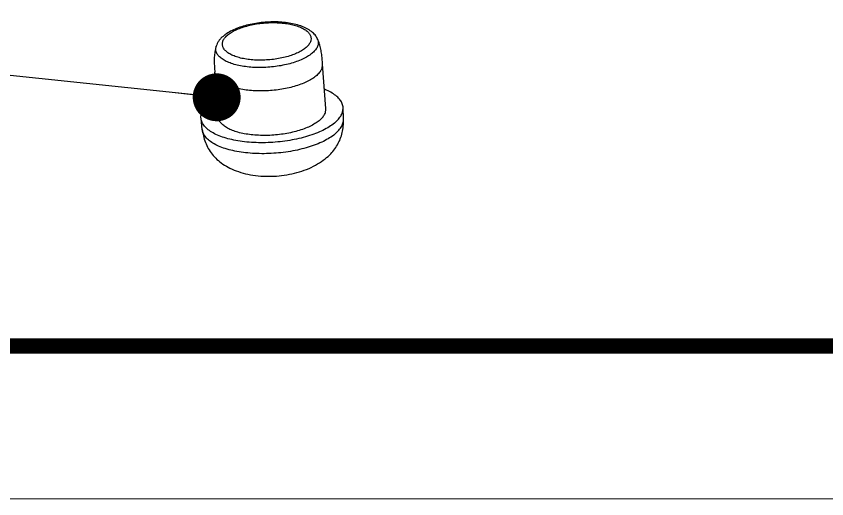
# Model space of a CAD drawing. Header units: millimetres. Extents: x 1833 to 2194, y -395 to -144.
# Drawn here: x 1898.96 to 1931.96, y -394.98 to -375.34 of the extents above; entities that cross this region are included whole.
import ezdxf

# ---------------------------------------------------------------- set-up
doc = ezdxf.new("R2010")
doc.units = ezdxf.units.MM
doc.layers.add('02___PRT_ALL_AXES', color=7, linetype='Continuous')
doc.layers.add('from', color=7, linetype='Continuous', lineweight=13)
doc.styles.get("Standard").update_dxf_attribs({"font": 'txt', "bigfont": 'gbcbig.shx'})
doc.dimstyles.new('ISO', dxfattribs={"dimscale": 0.6, "dimtxt": 2.5, "dimasz": 2.5, "dimexe": 1.25, "dimexo": 0.625, "dimtad": 0, "dimdsep": 46, "dimtxsty": 'Standard', "dimblk": 'OPEN', "dimcen": 0, "dimclrd": 4, "dimclre": 4, "dimadec": 0, "dimazin": 0, "dimtfac": 1, "dimtofl": 0, "dimtmove": 0, "dimatfit": 3, "dimfxl": 0, "dimarcsym": 0})

# ---------------------------------------------------------------- blocks, each defined once
blk = doc.blocks.new('_Open')
at = {"color": 0, "linetype": 'ByBlock', "lineweight": -2}
for p, q in [((-1, 0.167), (0, 0)), ((-1, -0.167), (0, 0)), ((0, 0), (-1, 0))]:
    blk.add_line(p, q, dxfattribs=at)

msp = doc.modelspace()

# ---------------------------------------------------------------- linework, layer by layer
at = {"color": 7, "linetype": 'Continuous'}
for points, start_tangent, end_tangent in [([(1911.219, -376.247), (1911.125, -376.101), (1910.98, -375.961), (1910.782, -375.835), (1910.545, -375.733), (1910.282, -375.658), (1910, -375.606), (1909.705, -375.576), (1909.4, -375.569), (1909.092, -375.582), (1908.785, -375.616), (1908.486, -375.67), (1908.2, -375.743), (1907.931, -375.837), (1907.686, -375.95), (1907.471, -376.085), (1907.296, -376.237)], (-0.436117, 0.89989), (-0.685865, -0.727729)), ([(1907.495, -376.171), (1907.624, -376.058), (1907.792, -375.951), (1907.993, -375.855), (1908.223, -375.772), (1908.475, -375.703), (1908.745, -375.65), (1909.025, -375.615), (1909.308, -375.598), (1909.588, -375.6), (1909.857, -375.621), (1910.108, -375.66), (1910.337, -375.716), (1910.536, -375.788), (1910.702, -375.874), (1910.829, -375.973), (1910.915, -376.08), (1910.958, -376.195), (1910.957, -376.314), (1910.911, -376.434), (1910.822, -376.552)], (0.685865, 0.727729), (-0.685865, -0.727729)), ([(1907.296, -376.237), (1907.209, -376.343), (1907.146, -376.449), (1907.104, -376.554)], (-0.685865, -0.727729), (-0.297986, -0.95457)), ([(1910.822, -376.552), (1910.693, -376.666), (1910.525, -376.772), (1910.324, -376.868), (1910.094, -376.951), (1909.841, -377.02), (1909.572, -377.073), (1909.292, -377.108), (1909.009, -377.125), (1908.729, -377.123), (1908.46, -377.102), (1908.209, -377.064), (1907.98, -377.007), (1907.781, -376.935), (1907.615, -376.849), (1907.488, -376.751), (1907.402, -376.643), (1907.359, -376.528), (1907.36, -376.409), (1907.406, -376.289), (1907.495, -376.171)], (-0.685865, -0.727729), (0.685865, 0.727729)), ([(1911.219, -376.247), (1911.256, -376.369), (1911.249, -376.501), (1911.195, -376.633), (1911.096, -376.763)], (0.434771, -0.900541), (-0.685865, -0.727729)), ([(1911.096, -376.763), (1910.954, -376.888), (1910.773, -377.006), (1910.555, -377.113), (1910.307, -377.207), (1910.033, -377.287), (1909.74, -377.35), (1909.435, -377.395), (1909.123, -377.421), (1908.813, -377.427), (1908.511, -377.413), (1908.223, -377.38), (1907.957, -377.329), (1907.717, -377.259), (1907.511, -377.174), (1907.341, -377.075), (1907.212, -376.964), (1907.127, -376.843), (1907.088, -376.716), (1907.095, -376.584), (1907.104, -376.554)], (-0.685865, -0.727729), (0.29785, 0.954613))]:
    msp.add_spline(points, degree=3, dxfattribs=dict(at, start_tangent=start_tangent, end_tangent=end_tangent))
at = {"layer": '02___PRT_ALL_AXES', "color": 7, "linetype": 'Continuous'}
for p, q in [((1911.433, -377.286), (1911.433, -377.285)), ((1911.568, -379.098), (1911.433, -377.286)), ((1907.181, -379.425), (1907.046, -377.612)), ((1912.284, -379.519), (1912.268, -379.065)), ((1906.535, -379.947), (1906.484, -379.496)), ((1912.284, -379.519), (1912.284, -379.519))]:
    msp.add_line(p, q, dxfattribs=at)
for points, start_tangent, end_tangent in [([(1911.433, -377.285), (1911.416, -377.072), (1911.39, -376.845), (1911.349, -376.625), (1911.29, -376.418), (1911.219, -376.247)], (-0.074354, 0.997232), (-0.436037, 0.899929)), ([(1907.104, -376.554), (1907.059, -376.736), (1907.03, -376.95), (1907.023, -377.175), (1907.031, -377.402), (1907.046, -377.612)], (-0.297904, -0.954596), (0.074208, -0.997243)), ([(1911.263, -377.681), (1911.364, -377.55), (1911.421, -377.418), (1911.433, -377.286)], (0.685865, 0.727729), (-0.074259, 0.997239)), ([(1911.263, -377.681), (1911.122, -377.807), (1910.942, -377.925), (1910.728, -378.034), (1910.483, -378.131), (1910.213, -378.214), (1909.923, -378.282), (1909.619, -378.332), (1909.308, -378.365), (1908.995, -378.379), (1908.687, -378.374), (1908.39, -378.35), (1908.111, -378.308), (1907.854, -378.248), (1907.626, -378.172), (1907.431, -378.082), (1907.272, -377.978), (1907.154, -377.864), (1907.078, -377.741), (1907.046, -377.612)], (-0.685865, -0.727729), (-0.074259, 0.997239)), ([(1912.268, -379.065), (1912.236, -378.905), (1912.151, -378.749), (1912.014, -378.602), (1911.828, -378.467), (1911.596, -378.347), (1911.511, -378.312)], (-0.036297, 0.999341), (-0.929058, 0.369934)), ([(1907.122, -378.638), (1907.107, -378.646), (1906.884, -378.797), (1906.706, -378.956)], (-0.864301, -0.502975), (-0.685865, -0.727729)), ([(1906.484, -379.496), (1906.481, -379.454), (1906.503, -379.287), (1906.579, -379.12), (1906.706, -378.956)], (-0.113693, 0.993516), (0.685865, 0.727729)), ([(1911.398, -379.493), (1911.499, -379.363), (1911.556, -379.23), (1911.568, -379.098)], (0.685865, 0.727729), (-0.074259, 0.997239)), ([(1912.042, -379.567), (1912.17, -379.402), (1912.246, -379.235), (1912.268, -379.068), (1912.268, -379.065)], (0.685865, 0.727729), (-0.036297, 0.999341)), ([(1911.398, -379.493), (1911.257, -379.619), (1911.077, -379.738), (1910.863, -379.847), (1910.618, -379.944), (1910.348, -380.027), (1910.058, -380.094), (1909.754, -380.145), (1909.443, -380.177), (1909.13, -380.191), (1908.822, -380.186), (1908.525, -380.162), (1908.246, -380.12), (1907.989, -380.061), (1907.761, -379.985), (1907.566, -379.894), (1907.407, -379.79), (1907.289, -379.676), (1907.213, -379.553), (1907.181, -379.425)], (-0.685865, -0.727729), (-0.074259, 0.997239)), ([(1912.042, -379.567), (1911.865, -379.726), (1911.641, -379.876), (1911.376, -380.015), (1911.072, -380.14), (1910.738, -380.248), (1910.377, -380.338), (1909.998, -380.408), (1909.608, -380.457), (1909.213, -380.483), (1908.821, -380.487), (1908.44, -380.467), (1908.075, -380.426), (1907.735, -380.362), (1907.426, -380.278), (1907.153, -380.175), (1906.921, -380.055), (1906.735, -379.921), (1906.598, -379.774), (1906.513, -379.617), (1906.484, -379.496)], (-0.685865, -0.727729), (-0.113693, 0.993516)), ([(1911.767, -380.933), (1911.928, -380.739), (1912.071, -380.511), (1912.177, -380.267), (1912.246, -380.013), (1912.28, -379.754), (1912.284, -379.519)], (0.685804, 0.727786), (-0.035933, 0.999354)), ([(1912.06, -380.018), (1912.187, -379.854), (1912.262, -379.688), (1912.284, -379.522), (1912.284, -379.519)], (0.685865, 0.727729), (-0.036315, 0.99934)), ([(1912.06, -380.018), (1911.884, -380.176), (1911.662, -380.325), (1911.397, -380.463), (1911.096, -380.587), (1910.763, -380.695), (1910.405, -380.784), (1910.028, -380.854), (1909.64, -380.902), (1909.248, -380.928), (1908.858, -380.932), (1908.479, -380.913), (1908.117, -380.871), (1907.779, -380.808), (1907.472, -380.725), (1907.2, -380.623), (1906.97, -380.503), (1906.785, -380.37), (1906.649, -380.224), (1906.564, -380.068), (1906.535, -379.947)], (-0.685865, -0.727729), (-0.113786, 0.993505)), ([(1906.535, -379.947), (1906.581, -380.21), (1906.663, -380.475), (1906.781, -380.723), (1906.937, -380.953), (1907.133, -381.164), (1907.374, -381.356), (1907.664, -381.523), (1908.005, -381.664), (1908.393, -381.77), (1908.808, -381.833), (1909.233, -381.854), (1909.659, -381.834), (1910.082, -381.773), (1910.493, -381.672), (1910.88, -381.531), (1911.232, -381.353), (1911.536, -381.145), (1911.767, -380.933)], (0.112531, -0.993648), (0.685982, 0.727618))]:
    msp.add_spline(points, degree=3, dxfattribs=dict(at, start_tangent=start_tangent, end_tangent=end_tangent))
at = {"layer": 'from'}
msp.add_lwpolyline([(1832.773, -394.983), (2193.616, -394.983), (2193.616, -144.229), (1832.773, -144.229)], close=True, dxfattribs=at)
at = {"layer": 'from', "const_width": 0.622}
msp.add_lwpolyline([(1838.992, -388.764), (1838.992, -150.448), (2187.398, -150.448), (2187.398, -388.764), (1838.992, -388.764)], dxfattribs=at)

# ---------------------------------------------------------------- leaders
at = {"layer": 'from'}
msp.add_leader([(1907.122, -378.638), (1876.262, -375.396)], dimstyle='ISO', override={"dimscale": 1, "dimasz": 1.95, "dimexo": 0.125, "dimadec": 2, "dimazin": 2, "dimldrblk": 'Dot'}, dxfattribs=at)

doc.saveas('drawing.dxf')
